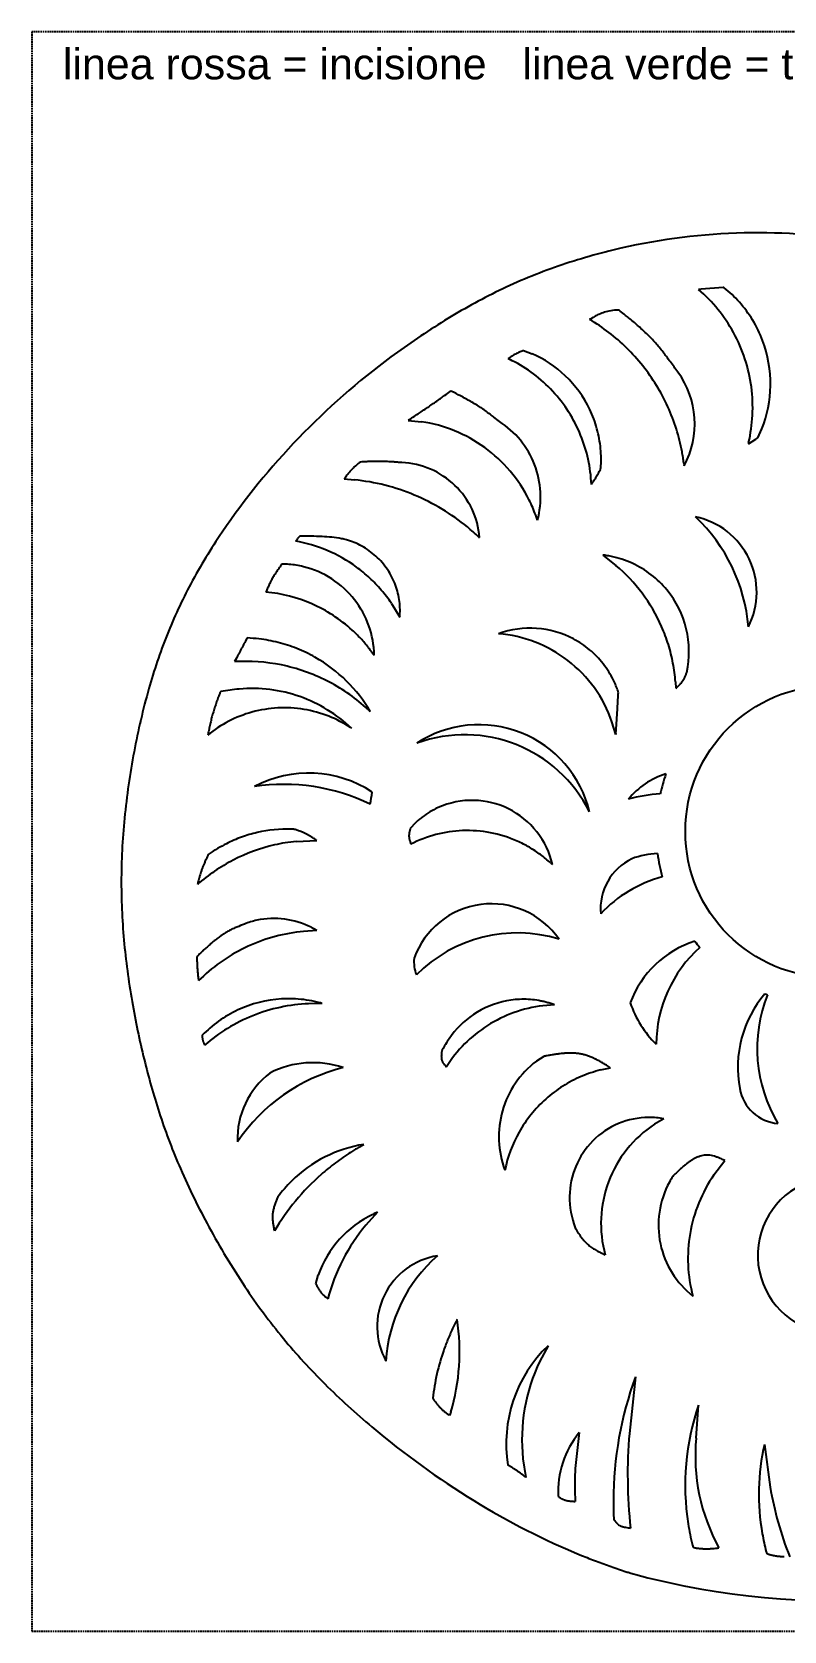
# Model space of a CAD drawing. Extents: x 0 to 520, y 0 to 520.
# Drawn here: x 0 to 245, y 0 to 520 of the extents above; entities that cross this region are included whole.
import ezdxf

# ---------------------------------------------------------------- set-up
doc = ezdxf.new("R2010")
doc.units = 0
doc.header["$MEASUREMENT"] = 0
doc.linetypes.add('DASHED', pattern=[0.75, 0.5, -0.25])
for name, color, linetype in [('APS_GEOMETRY', 3, 'Continuous'), ('INCISIONE', 10, 'Continuous'), ('WORK_VOLUME', 7, 'Continuous')]:
    doc.layers.add(name, color=color, linetype=linetype)

# ---------------------------------------------------------------- blocks, each defined once
blk = doc.blocks.new('APS_WVOL')
at = {"layer": 'WORK_VOLUME', "linetype": 'DASHED'}
for p, q in [((520, 520), (0, 520)), ((0, 520), (0, 0)), ((0, 520), (0, 520, 5)), ((520, 520, 5), (0, 520, 5)), ((0, 520, 5), (0, 0, 5)), ((0, 0), (520, 0)), ((0, 0), (0, 0, 5)), ((0, 0, 5), (520, 0, 5))]:
    blk.add_line(p, q, dxfattribs=at)

msp = doc.modelspace()

# ---------------------------------------------------------------- linework, layer by layer
at = {"color": 3}
msp.add_circle((260, 260, 5), 47.5, dxfattribs=at)
at = {"layer": 'APS_GEOMETRY'}
for centre, radius, start, end in [((235.802617, 256.514041, 5), 198.16551, 91.206674, 102.911985), ((235.912233, 251.310005, 5), 203.3707, 80.14662, 91.206674), ((235.659797, 257.137029, 5), 197.526361, 102.911985, 109.061139), ((261.038733, 259.85562, 5), 250, 258.684074, 50.183575), ((228.846449, 276.856049, 5), 176.66344, 109.061139, 115.814306), ((236.03285, 261.999731, 5), 193.166609, 115.814306, 121.809186), ((270.415683, 206.565745, 5), 258.397782, 121.809186, 126.49077), ((259.708322, 221.040788, 5), 240.392937, 126.49077, 136.026485), ((253.448872, 227.079879, 5), 231.695159, 136.026485, 145.797148), ((216.836987, 251.963955, 5), 187.427255, 145.797148, 151.787514), ((194.607521, 263.889528, 5), 162.20091, 151.787514, 158.265705), ((207.784529, 258.636621, 5), 176.386346, 158.265705, 164.26922), ((267.69152, 241.762794, 5), 238.624385, 164.26922, 169.328845), ((279.996663, 239.444129, 5), 251.146077, 169.328845, 174.310188), ((239.722465, 243.456796, 5), 210.672473, 174.310188, 179.983375), ((236.935999, 243.457605, 5), 207.886008, 179.983375, 185.521812), ((276.525126, 247.284816, 5), 247.659699, 185.521812, 190.183297), ((322.338952, 255.514236, 5), 294.206772, 190.183297, 193.917892), ((267.074833, 241.819434, 5), 237.271103, 193.917892, 198.234383), ((230.795911, 229.867402, 5), 199.074097, 198.234383, 203.53698), ((268.058038, 246.098041, 5), 239.717667, 203.53698, 208.586099), ((285.645422, 255.681459, 5), 259.746594, 208.586099, 213.564419), ((239.069721, 224.778311, 5), 203.851153, 213.564419, 219.489564), ((235.232397, 221.616239, 5), 198.878854, 219.489564, 225.260827), ((274.270458, 261.011353, 5), 254.340058, 225.260827, 229.920994), ((289.638927, 279.275576, 5), 278.209949, 229.920994, 238.360259), ((269.728015, 246.961093, 5), 240.253787, 238.360259, 247.751978), ((258.991961, 220.716096, 5), 211.897787, 247.751978, 249.142712), ((256.177783, 213.329976, 5), 203.993714, 249.142712, 250.579883), ((255.322028, 210.902648, 5), 201.419955, 250.579883, 251.315203), ((254.303874, 207.892013, 5), 198.241817, 251.315203, 252.061277), ((254.02165, 207.020246, 5), 197.325505, 252.061277, 252.249438), ((253.80284, 206.336705, 5), 196.607796, 252.249438, 252.438245), ((253.736593, 206.127386, 5), 196.388244, 252.438245, 252.485547), ((253.68402, 205.960791, 5), 196.21355, 252.485547, 252.53289), ((205.382642, 52.461205, 5), 35.293862, 252.53289, 255.195495), ((263.665866, 272.984146, 5), 263.388802, 255.195495, 258.684074)]:
    msp.add_arc(centre, radius, start, end, dxfattribs=at)
at = {"layer": 'INCISIONE'}
for p, q in [((224.848662, 436.908512, 5), (223.403488, 436.793838, 5)), ((217.622793, 436.335143, 5), (216.809883, 436.270639, 5)), ((219.067967, 436.449817, 5), (217.622793, 436.335143, 5)), ((220.51314, 436.56449, 5), (219.067967, 436.449817, 5)), ((221.958314, 436.679164, 5), (220.51314, 436.56449, 5)), ((223.403488, 436.793838, 5), (221.958314, 436.679164, 5)), ((159.84851, 416.390734, 5), (162.637767, 415.366303, 5)), ((156.226268, 413.109284, 5), (154.863148, 413.832623, 5)), ((122.475812, 393.764728, 5), (122.376807, 393.699197, 5)), ((122.376807, 393.699197, 5), (126.669536, 393.246838, 5)), ((122.673822, 393.895792, 5), (122.475812, 393.764728, 5)), ((236.052551, 388.003976, 5), (237.385316, 390.903943, 5)), ((233.022855, 386.014899, 5), (234.234734, 386.81053, 5)), ((233.08831, 386.524336, 5), (233.022855, 386.014899, 5)), ((234.234734, 386.81053, 5), (235.446612, 387.606161, 5)), ((235.446612, 387.606161, 5), (236.052551, 388.003976, 5)), ((212.005404, 379.765918, 5), (212.12281, 378.93263, 5)), ((101.550543, 374.640433, 5), (104.864788, 374.359649, 5)), ((164.363912, 361.294458, 5), (164.405783, 361.226918, 5)), ((86.085776, 354.88232, 5), (85.717896, 354.444692, 5)), ((86.380081, 355.232423, 5), (86.085776, 354.88232, 5)), ((86.674385, 355.582526, 5), (86.380081, 355.232423, 5)), ((86.968689, 355.932628, 5), (86.674385, 355.582526, 5)), ((145.32702, 355.743072, 5), (145.578151, 355.588838, 5)), ((185.624261, 349.908708, 5), (189.923911, 346.505555, 5)), ((116.896595, 334.198032, 5), (119.608459, 329.659111, 5)), ((69.931935, 322.868681, 5), (69.437624, 321.940219, 5)), ((111.111776, 317.543417, 5), (111.294082, 317.364763, 5)), ((66.483272, 316.36335, 5), (65.88768, 315.232809, 5)), ((209.276599, 308.719353, 5), (209.45472, 306.587627, 5)), ((109.927685, 299.082813, 5), (110.024532, 299.009715, 5)), ((103.783179, 293.668722, 5), (103.880661, 293.604085, 5)), ((189.872763, 291.53436, 5), (188.632513, 295.684923, 5)), ((189.879817, 291.638435, 5), (189.872763, 291.53436, 5)), ((189.893922, 291.846584, 5), (189.879817, 291.638435, 5)), ((124.70811, 262.829797, 5), (123.045899, 261.029517, 5)), ((85.896832, 256.78496, 5), (92.606408, 257.094196, 5)), ((168.687296, 249.772608, 5), (169.282174, 249.315114, 5)), ((92.652802, 227.778358, 5), (88.346514, 227.502728, 5)), ((54.923987, 212.198911, 5), (54.163931, 211.523789, 5)), ((94.427511, 204.060238, 5), (89.974263, 203.994547, 5)), ((169.934879, 203.633466, 5), (166.146374, 203.316176, 5)), ((166.505404, 186.881174, 5), (164.038887, 185.29485, 5)), ((184.943764, 182.462807, 5), (188.143319, 183.193752, 5)), ((205.492958, 166.594804, 5), (202.489315, 164.818893, 5)), ((107.468385, 157.949633, 5), (107.970376, 158.249549, 5)), ((221.802334, 148.351262, 5), (225.370885, 152.991046, 5)), ((112.329295, 136.162407, 5), (108.617586, 132.024337, 5)), ((92.334841, 112.850222, 5), (93.130187, 115.733013, 5)), ((138.264692, 101.311355, 5), (138.264763, 101.311329, 5)), ((167.833425, 92.788768, 5), (165.183248, 87.742538, 5)), ((196.273963, 82.658307, 5), (194.286779, 64.265836, 5)), ((216.031341, 62.754668, 5), (216.798984, 73.462537, 5)), ((136.26121, 71.203808, 5), (135.835079, 70.10304, 5)), ((178.007618, 64.517284, 5), (176.777282, 53.807431, 5)), ((238.206112, 60.688468, 5), (240.0918, 46.811353, 5)), ((159.679409, 55.974446, 5), (160.632541, 49.952307, 5)), ((176.579737, 45.780118, 5), (176.652209, 42.147771, 5))]:
    msp.add_line(p, q, dxfattribs=at)
for centre, radius, start, end in [((224.882035, 436.487932, 5), 0.421902, 51.485948, 94.536882), ((200.60598, 405.984107, 5), 39.406645, 41.605502, 51.485948), ((183.821544, 397.939364, 5), 50.571901, 28.763294, 49.284332), ((200.141223, 405.571397, 5), 40.028198, 31.268557, 41.605502), ((148.645246, 371.695975, 5), 63.87201, 45.516888, 59.183083), ((231.140357, 340.103946, 5), 99.751238, 118.93286, 119.93243), ((194.076135, 407.15475, 5), 23.138139, 115.895262, 118.93286), ((190.645909, 414.220507, 5), 15.283754, 108.684751, 115.895262), ((190.227923, 415.456479, 5), 13.979017, 100.838913, 108.684751), ((194.086523, 395.303357, 5), 34.498206, 96.682777, 100.838913), ((190.269041, 427.88455, 5), 1.694132, 51.597082, 96.682777), ((-118.320943, 38.581615, 5), 498.468279, 51.345698, 51.597082), ((83.611821, 291.047302, 5), 175.1793, 50.790693, 51.345698), ((108.651792, 321.73916, 5), 135.568817, 49.929891, 50.790693), ((138.030284, 356.664204, 5), 89.930517, 48.760465, 49.929891), ((146.498699, 366.324139, 5), 77.084178, 47.279673, 48.760465), ((158.385812, 379.196915, 5), 59.562426, 45.485883, 47.279673), ((163.482235, 384.380517, 5), 52.293089, 43.379894, 45.485883), ((183.821544, 397.939364, 5), 50.571901, 7.52, 28.763294), ((200.141223, 405.571397, 5), 40.028198, 20.62025, 31.268557), ((169.479827, 389.965775, 5), 28.117178, 111.670741, 112.890843), ((195.320972, 324.933195, 5), 98.095755, 111.19914, 111.670741), ((148.645246, 371.695975, 5), 63.87201, 31.480387, 45.516888), ((164.194631, 385.053723, 5), 51.312928, 41.227841, 43.379894), ((158.096201, 379.709714, 5), 59.421522, 39.441639, 41.227841), ((141.283444, 365.879085, 5), 81.192032, 38.025879, 39.441639), ((200.141223, 405.571397, 5), 40.028198, 359.102854, 20.62025), ((225.011136, 304.556233, 5), 129.854032, 122.338794, 122.697695), ((174.03528, 385.071314, 5), 34.558617, 121.35429, 122.338794), ((169.724058, 392.146917, 5), 26.273039, 119.739387, 121.35429), ((134.535783, 370.913703, 5), 47.444117, 52.949294, 62.794735), ((165.060488, 400.309981, 5), 16.871737, 117.490225, 119.739387), ((164.062492, 402.227913, 5), 14.709686, 114.865244, 117.490225), ((166.75996, 396.407473, 5), 21.124814, 112.890843, 114.865244), ((147.640453, 381.047732, 5), 37.452421, 46.436333, 66.394533), ((127.77342, 355.314067, 5), 98.342552, 36.977884, 38.025879), ((67.412065, 309.865043, 5), 173.901185, 36.294242, 36.977884), ((-392.632217, -27.999898, 5), 744.684384, 35.972082, 36.294242), ((134.535783, 370.913703, 5), 47.444117, 42.806438, 52.949294), ((147.640453, 381.047732, 5), 37.452421, 25.634361, 46.436333), ((186.753651, 392.517394, 5), 28.777422, 331.831689, 35.972082), ((-97.230027, 725.991349, 5), 398.340956, 304.999776, 305.287283), ((-166.563339, 823.960396, 5), 518.361964, 305.287283, 305.467741), ((-846.64844, 1778.54092, 5), 1690.428396, 305.467741, 305.541175), ((136.325171, 402.555444, 5), 0.59885, 63.002162, 125.541175), ((-18.360106, 98.940173, 5), 341.347684, 62.483945, 63.002162), ((80.991648, 289.662614, 5), 126.299269, 61.569173, 62.483945), ((104.052332, 332.257665, 5), 77.862368, 60.255156, 61.569173), ((134.535783, 370.913703, 5), 47.444117, 22.242371, 42.806438), ((148.645246, 371.695975, 5), 63.87201, 24.450992, 31.480387), ((183.821544, 397.939364, 5), 50.571901, 357.069173, 7.52), ((200.141223, 405.571397, 5), 40.028198, 338.504508, 359.102854), ((-425.921996, 1223.687284, 5), 994.74159, 303.524392, 303.644543), ((-121.556168, 766.351638, 5), 445.383373, 303.644543, 303.864927), ((-70.743868, 690.634879, 5), 354.197204, 303.864927, 304.185568), ((-11.09348, 602.814423, 5), 248.034115, 304.185568, 304.605204), ((-18.669526, 613.794392, 5), 261.374138, 304.605204, 304.999776), ((110.148034, 342.925161, 5), 65.576072, 58.539797, 60.255156), ((118.526472, 356.618869, 5), 49.522541, 56.423519, 58.539797), ((118.241022, 356.188849, 5), 50.038679, 54.374028, 56.423519), ((101.559984, 332.911322, 5), 78.676072, 52.913724, 54.374028), ((86.376833, 312.8256, 5), 103.854719, 52.040016, 52.913724), ((147.640453, 381.047732, 5), 37.452421, 15.328917, 25.634361), ((148.645246, 371.695975, 5), 63.87201, 17.484149, 24.450992), ((183.821544, 397.939364, 5), 50.571901, 346.954851, 357.069173), ((-1899.794381, 3449.292029, 5), 3664.126607, 303.501898, 303.510013), ((-824.682625, 1825.591965, 5), 1716.752174, 303.510014, 303.524392), ((119.755113, 346.879552, 5), 46.88, 54.106521, 81.51839), ((-118.990144, 49.58911, 5), 437.724523, 51.749282, 52.040016), ((136.304639, 368.825751, 5), 29.110421, 21.116606, 57.35727), ((147.640453, 381.047732, 5), 37.452421, 5.303251, 15.328917), ((148.645246, 371.695975, 5), 63.87201, 14.039857, 17.484149), ((119.755113, 346.879552, 5), 46.88, 26.489961, 54.106521), ((134.535783, 370.913703, 5), 47.444117, 2.375871, 22.242371), ((148.645246, 371.695975, 5), 63.87201, 10.629481, 14.039857), ((147.823374, 329.484234, 5), 65.225833, 129.436271, 130.588454), ((107.321658, 378.728239, 5), 1.46565, 92.561014, 129.436271), ((124.413246, -3.395198, 5), 383.971132, 92.357713, 92.561014), ((116.11326, 198.192431, 5), 182.212707, 91.966634, 92.357713), ((113.56638, 272.363909, 5), 107.997515, 91.38734, 91.966634), ((113.136397, 290.118299, 5), 90.237919, 90.619341, 91.38734), ((112.888031, 313.093983, 5), 67.260892, 89.662282, 90.619341), ((112.939383, 321.805989, 5), 58.548735, 88.5162, 89.662282), ((113.075297, 327.053038, 5), 53.299926, 87.268689, 88.5162), ((112.602969, 317.152331, 5), 63.211893, 86.270556, 87.268689), ((110.266676, 281.310376, 5), 99.129911, 85.558408, 86.270556), ((107.831687, 249.962373, 5), 130.572341, 85.131547, 85.558408), ((72.316428, -167.002662, 5), 549.04716, 84.989341, 85.131547), ((119.17546, 353.482367, 5), 26.486587, 46.110152, 87.629901), ((146.98429, 380.986824, 5), 38.111404, 355.69139, 5.303251), ((148.645246, 371.695975, 5), 63.87201, 8.938728, 10.629481), ((148.645246, 371.695975, 5), 63.87201, 7.258465, 8.938728), ((843.968103, -151.165641, 5), 909.755935, 144.687347, 144.69254), ((362.196762, 190.10724, 5), 319.357083, 144.67586, 144.687347), ((161.868351, 332.074415, 5), 73.8247, 143.633761, 144.67586), ((119.587455, 363.208142, 5), 21.317718, 140.959344, 143.633761), ((115.24159, 366.732463, 5), 15.722419, 136.736327, 140.959344), ((116.884035, 365.186666, 5), 17.977882, 133.015479, 136.736327), ((121.179692, 360.582632, 5), 24.27469, 130.588454, 133.015479), ((136.304639, 368.825751, 5), 29.110421, 344.868527, 21.116606), ((154.462603, 392.841334, 5), 33.946878, 326.521082, 327.72933), ((160.770985, 388.857859, 5), 26.486064, 327.72933, 329.216185), ((156.311297, 391.514659, 5), 31.677153, 329.216185, 330.419584), ((142.070803, 399.597949, 5), 48.051866, 330.419584, 331.299968), ((129.49876, 406.48095, 5), 62.384765, 331.299968, 331.858012), ((14.153606, 468.178197, 5), 193.193995, 331.858012, 332.094535), ((184.066954, 378.19296, 5), 0.923642, 332.094535, 355.69139), ((97.800741, 305.726641, 5), 68.995583, 67.370425, 84.12353), ((97.800741, 305.726641, 5), 68.995583, 50.581608, 67.370425), ((119.17546, 353.482367, 5), 26.486587, 4.561534, 46.110152), ((23.37566, 481.926276, 5), 192.440515, 325.483281, 325.742566), ((144.625746, 399.347004, 5), 45.740414, 325.742566, 326.521082), ((119.755113, 346.879552, 5), 46.88, 23.180107, 26.489961), ((119.755113, 346.879552, 5), 46.88, 19.919162, 23.180107), ((97.800741, 305.726641, 5), 68.995583, 48.516125, 50.581608), ((119.755113, 346.879552, 5), 46.88, 19.112057, 19.919162), ((119.755113, 346.879552, 5), 46.88, 18.308325, 19.112057), ((119.755113, 346.879552, 5), 46.88, 18.107926, 18.308325), ((119.755113, 346.879552, 5), 46.88, 17.907742, 18.107926), ((210.658289, 337.828723, 5), 25.036087, 333.234833, 78.136862), ((177.483397, 321.872817, 5), 55.725583, 4.81887, 46.552825), ((77.463561, 307.60345, 5), 47.562968, 67.076643, 80.005978), ((87.216827, 355.724038, 5), 0.324164, 90.515094, 139.948841), ((88.338763, 230.930268, 5), 125.122978, 87.238616, 90.515094), ((91.824056, 303.190366, 5), 52.778875, 80.385268, 87.238616), ((98.058711, 339.994314, 5), 15.450582, 74.208683, 80.385268), ((95.742396, 331.80389, 5), 23.962243, 61.239808, 74.208683), ((97.800741, 305.726641, 5), 68.995583, 46.462377, 48.516125), ((77.463561, 307.60345, 5), 47.562968, 53.800451, 67.076643), ((95.742396, 331.80389, 5), 23.962243, 47.683551, 61.239808), ((95.742396, 331.80389, 5), 23.962243, 33.894192, 47.683551), ((182.015652, 318.444866, 5), 31.670102, 83.261042, 83.457296), ((182.015652, 318.444866, 5), 31.670102, 83.064647, 83.261042), ((182.015652, 318.444866, 5), 31.670102, 82.277695, 83.064647), ((182.015652, 318.444866, 5), 31.670102, 81.488594, 82.277695), ((182.015652, 318.444866, 5), 31.670102, 79.904206, 81.488594), ((182.015652, 318.444866, 5), 31.670102, 78.312028, 79.904206), ((182.015652, 318.444866, 5), 31.670102, 71.876887, 78.312028), ((182.015652, 318.444866, 5), 31.670102, 65.364689, 71.876887), ((105.830596, 326.236766, 5), 31.978753, 146.870145, 148.059771), ((108.947137, 324.202804, 5), 35.700288, 145.862677, 146.870145), ((117.960771, 318.091548, 5), 46.590332, 145.036592, 145.862677), ((124.561695, 313.475811, 5), 54.644972, 144.390839, 145.036592), ((148.713198, 296.179192, 5), 84.351337, 143.92434, 144.390839), ((169.754811, 280.849071, 5), 110.385201, 143.636178, 143.92434), ((393.939388, 115.784342, 5), 388.78256, 143.525727, 143.636178), ((81.433768, 346.809254, 5), 0.153853, 89.484761, 143.525727), ((81.16764, 317.215981, 5), 29.748322, 85.219141, 89.484761), ((81.132778, 316.799151, 5), 30.166607, 80.834847, 85.219141), ((81.132778, 316.799151, 5), 30.166607, 76.340204, 80.834847), ((81.132778, 316.799151, 5), 30.166607, 37.947801, 76.340204), ((77.463561, 307.60345, 5), 47.562968, 47.140113, 53.800451), ((95.742396, 331.80389, 5), 23.962243, 20.26386, 33.894192), ((154.457268, 304.491894, 5), 54.982092, 36.898571, 49.82997), ((182.015652, 318.444866, 5), 31.670102, 52.275139, 65.364689), ((182.015652, 318.444866, 5), 31.670102, 39.379421, 52.275139), ((389.244461, 205.767686, 5), 339.86812, 156.994294, 157.131479), ((150.732489, 307.038047, 5), 80.747208, 156.582306, 156.994294), ((133.456423, 314.520403, 5), 61.920416, 155.948012, 156.582306), ((113.614704, 323.376087, 5), 40.192163, 155.071408, 155.948012), ((108.256406, 325.866576, 5), 34.283365, 153.951066, 155.071408), ((101.089633, 329.369625, 5), 26.306274, 152.585986, 153.951066), ((98.333931, 330.7989, 5), 23.201967, 150.985341, 152.585986), ((98.908085, 330.48045, 5), 23.858521, 149.431751, 150.985341), ((101.103649, 329.183638, 5), 26.408467, 148.059771, 149.431751), ((77.463561, 307.60345, 5), 47.562968, 40.524545, 47.140113), ((77.463561, 307.60345, 5), 47.562968, 37.247078, 40.524545), ((95.742396, 331.80389, 5), 23.962243, 7.158665, 20.26386), ((182.015652, 318.444866, 5), 31.670102, 13.664561, 39.379421), ((71.84035, 290.159165, 5), 47.876321, 66.400972, 84.907191), ((71.84035, 290.159165, 5), 47.876321, 47.541522, 66.400972), ((81.132778, 316.799151, 5), 30.166607, 1.074337, 37.947801), ((77.463561, 307.60345, 5), 47.562968, 33.996668, 37.247078), ((95.742396, 331.80389, 5), 23.962243, 354.864776, 7.158665), ((154.457268, 304.491894, 5), 54.982092, 23.761672, 36.898571), ((70.043616, 322.809216, 5), 0.126526, 86.983794, 151.966596), ((66.917338, 263.477373, 5), 59.540675, 83.331085, 86.983794), ((68.197735, 274.428148, 5), 48.5153, 79.627826, 83.331085), ((71.84035, 290.159165, 5), 47.876321, 42.889142, 47.541522), ((71.84035, 290.159165, 5), 47.876321, 38.291906, 42.889142), ((161.997213, 295.935579, 5), 30.18086, 85.927668, 109.84681), ((148.163352, 281.635863, 5), 42.838407, 52.430858, 85.19646), ((161.997213, 295.935579, 5), 30.18086, 62.077784, 85.927668), ((161.997213, 295.935579, 5), 30.18086, 50.18511, 62.077784), ((154.457268, 304.491894, 5), 54.982092, 17.222479, 23.761672), ((182.015652, 318.444866, 5), 31.670102, 347.812588, 13.664561), ((1671.810557, -529.436611, 5), 1814.511826, 152.183353, 152.199153), ((1452.88237, -413.927568, 5), 1566.980232, 152.163532, 152.183353), ((1150.584342, -254.297924, 5), 1225.123945, 152.139691, 152.163532), ((1029.095337, -190.080523, 5), 1087.706869, 152.11183, 152.139691), ((951.874349, -149.214526, 5), 1000.339193, 152.081879, 152.11183), ((1040.502543, -196.176634, 5), 1100.64072, 152.055144, 152.081879), ((1241.883908, -303.004516, 5), 1328.60267, 152.031931, 152.055144), ((1375.715145, -374.068203, 5), 1480.131042, 152.012239, 152.031931), ((1768.03189, -582.559235, 5), 1924.406789, 151.996068, 152.012239), ((2058.824998, -737.202278, 5), 2253.762376, 151.983418, 151.996068), ((3140.332736, -1312.651681, 5), 3478.834211, 151.97429, 151.983418), ((68.197735, 274.428148, 5), 48.5153, 75.880844, 79.627826), ((68.197735, 274.428148, 5), 48.5153, 68.285607, 75.880844), ((68.197735, 274.428148, 5), 48.5153, 60.609217, 68.285607), ((71.84035, 290.159165, 5), 47.876321, 37.152824, 38.291906), ((71.84035, 290.159165, 5), 47.876321, 36.018238, 37.152824), ((71.84035, 290.159165, 5), 47.876321, 35.452693, 36.018238), ((71.84035, 290.159165, 5), 47.876321, 34.888345, 35.452693), ((161.997213, 295.935579, 5), 30.18086, 38.089899, 50.18511), ((154.457268, 304.491894, 5), 54.982092, 10.758867, 17.222479), ((69.375337, 256.621291, 5), 58.715192, 78.445595, 93.405348), ((2439.614551, -934.268247, 5), 2682.504699, 152.199153, 152.210932), ((69.375337, 256.621291, 5), 58.715192, 63.185646, 78.445595), ((68.197735, 274.428148, 5), 48.5153, 45.285986, 60.609217), ((148.163352, 281.635863, 5), 42.838407, 19.144686, 52.430858), ((161.997213, 295.935579, 5), 30.18086, 32.04913, 38.089899), ((154.457268, 304.491894, 5), 54.982092, 7.5677, 10.758867), ((69.375337, 256.621291, 5), 58.715192, 55.609118, 63.185646), ((68.197735, 274.428148, 5), 48.5153, 30.442712, 45.285986), ((161.997213, 295.935579, 5), 30.18086, 26.057355, 32.04913), ((155.151904, 292.588412, 5), 37.800688, 20.146175, 26.057355), ((154.457268, 304.491894, 5), 54.982092, 4.409706, 7.5677), ((140.990162, 380.389393, 5), 100.668249, 312.851522, 313.150197), ((189.550623, 328.587596, 5), 29.664415, 313.150197, 313.90545), ((194.464287, 323.482515, 5), 22.5788, 313.90545, 315.125404), ((200.216675, 317.755252, 5), 14.461441, 315.125404, 316.821611), ((201.845078, 316.227235, 5), 12.228387, 316.821611, 319.006769), ((204.110671, 314.258255, 5), 9.226754, 319.006769, 321.6912), ((204.91864, 313.619959, 5), 8.197077, 321.6912, 324.877931), ((206.05257, 312.822367, 5), 6.810733, 324.877931, 328.54072), ((205.697451, 313.039637, 5), 7.227045, 328.54072, 331.952262), ((203.606993, 314.153388, 5), 9.595685, 331.952262, 334.722611), ((201.978397, 314.922436, 5), 11.396729, 334.722611, 336.858638), ((195.809411, 317.558997, 5), 18.105517, 336.858638, 338.375487), ((190.382632, 319.710296, 5), 23.943156, 338.375487, 339.303189), ((117.796349, 347.13375, 5), 101.537062, 339.303189, 339.610969), ((149.632108, 270.122729, 5), 95.121238, 160.327257, 160.852867), ((165.080049, 264.599854, 5), 111.526756, 159.916582, 160.327257), ((222.359055, 243.65751, 5), 172.514184, 159.62056, 159.916582), ((272.502894, 225.029662, 5), 226.006251, 159.438952, 159.62056), ((837.721892, 13.016242, 5), 829.680175, 159.371596, 159.438952), ((61.516414, 305.211953, 5), 0.298913, 100.969594, 159.371596), ((72.486179, 248.61707, 5), 57.947126, 95.054673, 100.969594), ((71.520889, 259.530436, 5), 46.991153, 70.591351, 95.054673), ((71.520889, 259.530436, 5), 46.991153, 46.477812, 70.591351), ((69.375337, 256.621291, 5), 58.715192, 48.154921, 55.609118), ((-602.917545, 345.979383, 5), 794.66821, 356.753801, 356.815943), ((-739.194475, 353.560409, 5), 931.155842, 356.815943, 356.864511), ((-1247.602575, 381.410654, 5), 1440.326179, 356.864511, 356.899504), ((-1693.766658, 405.577909, 5), 1887.144313, 356.899504, 356.920924), ((189.616264, 305.232081, 5), 1.090274, 356.92877, 20.146175), ((-6834.845981, 682.125821, 5), 7035.656268, 356.920924, 356.928771), ((82.049275, 261.006549, 5), 39.232386, 105.51731, 129.323516), ((125.034448, 279.810422, 5), 68.768315, 165.932656, 166.654789), ((112.078684, 283.056836, 5), 55.412004, 165.083888, 165.932656), ((106.454731, 284.554948, 5), 49.591937, 164.108563, 165.083888), ((105.796934, 284.74222, 5), 48.908002, 163.121637, 164.108563), ((110.790124, 283.227232, 5), 54.125965, 162.249926, 163.121637), ((121.572973, 279.7756, 5), 65.447784, 161.493689, 162.249926), ((128.728313, 277.38058, 5), 72.993313, 160.852867, 161.493689), ((82.049275, 261.006549, 5), 39.232386, 80.569173, 105.51731), ((82.049275, 261.006549, 5), 39.232386, 68.374043, 80.569173), ((82.049275, 261.006549, 5), 39.232386, 56.713158, 68.374043), ((69.375337, 256.621291, 5), 58.715192, 47.234728, 48.154921), ((69.375337, 256.621291, 5), 58.715192, 46.317471, 47.234728), ((-555.976757, 344.563593, 5), 747.72676, 356.278808, 356.340812), ((-483.961197, 339.958065, 5), 675.564085, 356.340812, 356.413161), ((-373.952495, 333.062273, 5), 565.339467, 356.413161, 356.495853), ((-321.377822, 329.842848, 5), 512.666315, 356.495853, 356.588794), ((-345.980756, 331.309361, 5), 537.312918, 356.588794, 356.678085), ((-419.287685, 335.564345, 5), 610.74323, 356.678085, 356.753801), ((1484.782611, -2.273088, 5), 1457.478998, 168.35342, 168.377438), ((397.095365, 221.91871, 5), 346.927105, 168.281358, 168.35342), ((291.31807, 243.86003, 5), 238.898137, 168.063425, 168.281358), ((185.216434, 266.2899, 5), 130.451578, 167.719879, 168.063425), ((162.4984, 271.234976, 5), 107.20157, 167.250438, 167.719879), ((134.028035, 277.676934, 5), 78.011495, 166.654789, 167.250438), ((82.049275, 261.006549, 5), 39.232386, 56.536293, 56.713158), ((82.049275, 261.006549, 5), 39.232386, 56.359605, 56.536293), ((145.39777, 257.785582, 5), 36.955785, 13.391157, 123.207048), ((140.72341, 246.039969, 5), 45.416886, 26.555799, 110.042406), ((-4964.136487, 641.049914, 5), 5165.846728, 356.123937, 356.134225), ((-1864.486611, 431.597056, 5), 2059.128225, 356.134225, 356.154856), ((-1423.6406, 401.967203, 5), 1617.287605, 356.154856, 356.18583), ((-909.524506, 367.691938, 5), 1102.030241, 356.18583, 356.227147), ((-761.410032, 357.924671, 5), 953.594069, 356.227147, 356.278808), ((89.991522, 241.220962, 5), 37.765595, 56.793443, 117.890466), ((213.996671, 253.91675, 5), 26.017736, 107.519955, 140.462366), ((260, 260, 5), 57, 160.818965, 167.630522), ((81.970062, 211.076385, 5), 64.251443, 64.091618, 98.633165), ((-328.860768, 340.968083, 5), 444.7867, 350.671453, 351.186636), ((206.889014, 224.750346, 5), 47.529218, 93.094595, 105.820204), ((143.114582, 243.273611, 5), 26.855961, 120.711984, 127.049773), ((143.114582, 243.273611, 5), 26.855961, 114.287993, 120.711984), ((143.114582, 243.273611, 5), 26.855961, 88.530871, 114.287993), ((143.114582, 243.273611, 5), 26.855961, 63.866197, 88.530871), ((143.114582, 243.273611, 5), 26.855961, 38.144223, 63.866197), ((83.436486, 215.002797, 5), 45.808551, 88.779208, 102.853102), ((84.322447, 256.577598, 5), 4.224311, 72.236168, 88.779208), ((61.78846, 186.239928, 5), 78.083423, 71.41211, 72.236168), ((78.936886, 237.231092, 5), 24.285957, 69.415622, 71.41211), ((134.432552, 257.484591, 5), 11.911912, 167.052164, 169.319941), ((138.093912, 256.64281, 5), 15.668793, 165.621567, 167.052164), ((168.296717, 248.900165, 5), 46.848242, 164.994764, 165.621567), ((141.566, 220.111491, 5), 40.191375, 92.173645, 117.142022), ((143.114582, 243.273611, 5), 26.855961, 130.17492, 133.265304), ((143.114582, 243.273611, 5), 26.855961, 127.049773, 130.17492), ((141.566, 220.111491, 5), 40.191375, 66.188635, 92.173645), ((87.70367, 208.136748, 5), 53.779385, 117.037445, 124.036769), ((82.819444, 217.707114, 5), 43.034731, 109.958497, 117.037445), ((91.883537, 199.328416, 5), 57.767596, 102.998743, 117.210938), ((82.819444, 217.707114, 5), 43.034731, 102.853102, 109.958497), ((91.883537, 199.328416, 5), 57.767596, 99.463386, 102.998743), ((91.883537, 199.328416, 5), 57.767596, 95.948489, 99.463386), ((81.19921, 243.254893, 5), 17.85134, 66.228859, 69.415622), ((82.392218, 245.963499, 5), 14.891642, 62.516748, 66.228859), ((80.856399, 243.011112, 5), 18.219604, 59.611596, 62.516748), ((75.459952, 233.808824, 5), 28.887488, 57.549927, 59.611596), ((70.420649, 225.88347, 5), 38.279283, 56.319648, 57.549927), ((2.501205, 123.966863, 5), 160.753956, 55.908493, 56.319648), ((127.395297, 258.541653, 5), 4.786303, 176.536361, 181.53551), ((126.931333, 258.529216, 5), 4.322172, 181.53551, 187.12717), ((128.973165, 258.446152, 5), 6.367058, 172.468296, 176.536361), ((128.069805, 258.671569, 5), 5.46951, 187.12717, 191.791942), ((130.17995, 258.286596, 5), 7.584345, 169.319941, 172.468296), ((129.253486, 258.918679, 5), 6.678709, 191.791942, 195.328374), ((133.453954, 260.070033, 5), 11.034114, 195.328374, 197.780391), ((137.098072, 261.238656, 5), 14.861029, 197.780391, 199.172019), ((183.144852, 277.24863, 5), 63.611671, 199.172019, 199.631618), ((141.566, 220.111491, 5), 40.191375, 59.835723, 66.188635), ((141.566, 220.111491, 5), 40.191375, 53.61615, 59.835723), ((143.114582, 243.273611, 5), 26.855961, 13.000496, 38.144223), ((91.883537, 199.328416, 5), 57.767596, 117.210938, 131.212835), ((107.414288, 227.327465, 5), 56.033385, 155.616649, 156.676713), ((123.399353, 220.081918, 5), 73.583891, 154.968812, 155.616649), ((304.946246, 135.304872, 5), 273.949611, 154.731029, 154.968812), ((58.239069, 251.759405, 5), 1.138157, 124.036769, 154.731029), ((141.566, 220.111491, 5), 40.191375, 50.566304, 53.61615), ((141.566, 220.111491, 5), 40.191375, 47.561077, 50.566304), ((203.001809, 234.883887, 5), 18.081911, 115.978291, 185.177651), ((204.49399, 225.71188, 5), 27.113201, 92.194228, 110.31369), ((260, 260, 5), 57, 187.251477, 195.037346), ((118.548737, 227.452834, 5), 66.507427, 164.765504, 165.559712), ((103.917711, 231.437457, 5), 51.343518, 163.612069, 164.765504), ((87.087736, 236.386936, 5), 33.800844, 162.035038, 163.612069), ((81.703259, 238.132819, 5), 28.140394, 160.041832, 162.035038), ((83.230418, 237.578241, 5), 29.765131, 158.151431, 160.041832), ((89.062491, 235.239841, 5), 36.048537, 156.676713, 158.151431), ((215.997314, 204.145209, 5), 42.525717, 105.054396, 136.807328), ((325.558384, 174.146605, 5), 280.270259, 165.559712, 165.824013), ((149.452858, 209.749955, 5), 26.737735, 34.797284, 160.285187), ((78.73412, 199.384816, 5), 31.903074, 112.290489, 114.822024), ((170.309978, -24.005818, 5), 273.335286, 111.738205, 112.290489), ((78.419117, 206.458281, 5), 25.227182, 102.122232, 111.738205), ((78.71443, 205.083372, 5), 26.633449, 82.51519, 102.122232), ((78.71443, 205.083372, 5), 26.633449, 63.128503, 82.51519), ((78.71443, 205.083372, 5), 26.633449, 60.775073, 63.128503), ((96.340638, 178.967772, 5), 58.665473, 129.883805, 131.259062), ((86.993204, 190.153601, 5), 44.088186, 128.187463, 129.883805), ((83.934331, 194.042484, 5), 39.140447, 126.164316, 128.187463), ((79.621975, 199.942278, 5), 31.832644, 123.811168, 126.164316), ((78.118581, 202.187075, 5), 29.130921, 121.129377, 123.811168), ((76.002092, 205.691555, 5), 25.036913, 118.127173, 121.129377), ((74.62884, 208.260494, 5), 22.123964, 114.822024, 118.127173), ((93.405799, 172.305376, 5), 55.428729, 95.23699, 114.652749), ((78.71443, 205.083372, 5), 26.633449, 58.443383, 60.775073), ((157.889638, 180.55632, 5), 46.462636, 73.083472, 135.025661), ((225.595322, 192.756488, 5), 33.102875, 107.642498, 159.66396), ((260, 260, 5), 57, 218.775726, 221.368838), ((478.644256, -225.858332, 5), 615.494372, 133.521774, 133.671194), ((370.045437, 224.951146, 5), 316.461434, 181.016391, 181.274712), ((155.200118, 114.721369, 5), 145.8023, 133.072401, 133.521774), ((93.405799, 172.305376, 5), 55.428729, 114.652749, 133.968081), ((130.941335, 140.669913, 5), 110.280257, 132.319841, 133.072401), ((103.50272, 170.803587, 5), 69.52592, 131.259062, 132.319841), ((135.39292, 217.558685, 5), 11.176316, 173.779851, 201.869105), ((245.703125, 190.531624, 5), 42.686624, 131.850308, 179.615163), ((128.862898, 219.584452, 5), 75.219193, 181.274712, 182.050327), ((107.750346, 218.828617, 5), 54.093116, 182.050327, 183.50809), ((94.216671, 217.998944, 5), 40.534034, 183.50809, 185.372527), ((107.140352, 219.21434, 5), 53.514739, 185.372527, 186.585985), ((261.386642, 237.02301, 5), 208.785685, 186.585985, 187.015109), ((83.471944, 166.599539, 5), 39.02984, 109.684786, 131.005562), ((83.471944, 166.599539, 5), 39.02984, 88.017622, 109.684786), ((92.303765, 148.962514, 5), 55.081315, 92.42388, 111.786173), ((83.471944, 166.599539, 5), 39.02984, 82.724944, 88.017622), ((83.471944, 166.599539, 5), 39.02984, 77.525482, 82.724944), ((83.471944, 166.599539, 5), 39.02984, 76.242384, 77.525482), ((83.471944, 166.599539, 5), 39.02984, 74.966532, 76.242384), ((83.471944, 166.599539, 5), 39.02984, 74.331403, 74.966532), ((83.471944, 166.599539, 5), 39.02984, 73.698179, 74.331403), ((159.837217, 176.24987, 5), 29.186025, 100.86178, 123.875774), ((171.274982, 160.519045, 5), 43.103331, 96.833472, 122.47049), ((159.837217, 176.24987, 5), 29.186025, 89.592777, 100.86178), ((159.837217, 176.24987, 5), 29.186025, 78.758571, 89.592777), ((159.837217, 176.24987, 5), 29.186025, 76.137298, 78.758571), ((159.837217, 176.24987, 5), 29.186025, 73.555077, 76.137298), ((159.837217, 176.24987, 5), 29.186025, 72.279149, 73.555077), ((159.837217, 176.24987, 5), 29.186025, 71.013604, 72.279149), ((159.837217, 176.24987, 5), 29.186025, 70.384781, 71.013604), ((159.837217, 176.24987, 5), 29.186025, 69.75862, 70.384781), ((228.376656, 216.166038, 5), 35.855192, 199.392809, 224.987018), ((266.219048, 183.387601, 5), 36.659475, 139.380432, 190.961077), ((283.001786, 189.356872, 5), 47.149226, 158.138347, 211.05615), ((260, 260, 5), 57, 247.723586, 248.644518), ((92.303765, 148.962514, 5), 55.081315, 111.786173, 131.00783), ((159.837217, 176.24987, 5), 29.186025, 123.875774, 146.032409), ((64.547672, 193.596788, 5), 9.180035, 179.467331, 180.164967), ((63.69521, 193.594333, 5), 8.327569, 180.164967, 180.913674), ((55.602615, 193.679951, 5), 0.234591, 133.574311, 179.467331), ((63.135635, 193.585409, 5), 7.767923, 180.913674, 182.566126), ((61.955957, 193.532539, 5), 6.587061, 182.566126, 184.427616), ((61.488203, 193.496321, 5), 6.117907, 184.427616, 186.499438), ((60.734982, 193.410509, 5), 5.359813, 186.499438, 188.780485), ((60.402252, 193.359116, 5), 5.023138, 188.780485, 191.266419), ((105.789173, 140.931536, 5), 73.043147, 131.005562, 133.574311), ((174.088691, 166.648854, 5), 46.369855, 146.032409, 151.255403), ((171.274982, 160.519045, 5), 43.103331, 122.47049, 147.84327), ((60.06848, 193.292625, 5), 4.682808, 191.266419, 193.900499), ((60.390697, 193.372369, 5), 5.014745, 193.900499, 196.329284), ((61.259547, 193.626921, 5), 5.920117, 196.329284, 198.481264), ((61.81358, 193.812096, 5), 6.504277, 198.481264, 200.356824), ((63.284581, 194.357895, 5), 8.073269, 200.356824, 201.959395), ((64.267764, 194.754316, 5), 9.133363, 201.959395, 203.294128), ((67.170457, 196.004061, 5), 12.293662, 203.294128, 204.366821), ((69.344595, 196.988776, 5), 14.680405, 204.366821, 205.183087), ((77.836242, 200.98158, 5), 24.06393, 205.183087, 205.747749), ((146.958227, 186.727155, 5), 13.825929, 176.495605, 178.268024), ((152.372015, 186.395616, 5), 19.249859, 175.947421, 176.495605), ((170.91644, 185.081762, 5), 37.840768, 175.616831, 175.947421), ((190.783393, 183.558954, 5), 57.765998, 175.532026, 175.616831), ((344.539493, 171.544559, 5), 211.990782, 175.500554, 175.532026), ((135.117523, 188.024389, 5), 1.921397, 151.255403, 175.500554), ((185.745019, 87.838483, 5), 100.887427, 99.673133, 100.027086), ((181.823296, 110.846462, 5), 77.547611, 98.639053, 99.673133), ((177.305354, 140.582862, 5), 47.469957, 97.155516, 98.639053), ((176.310024, 148.511209, 5), 39.479377, 95.200602, 97.155516), ((175.339461, 159.174651, 5), 28.771857, 92.749431, 95.200602), ((175.16522, 162.802901, 5), 25.139426, 89.777898, 92.749431), ((175.185719, 168.091043, 5), 19.851244, 86.268373, 89.777898), ((175.310483, 170.003965, 5), 17.934257, 82.217573, 86.268373), ((175.683648, 172.734363, 5), 15.178478, 77.646088, 82.217573), ((175.740829, 172.99544, 5), 14.911212, 73.010402, 77.646088), ((174.705653, 169.607331, 5), 18.453933, 69.036266, 73.010402), ((115.673246, 126.027226, 5), 58.991716, 104.193403, 145.908339), ((91.386457, 154.071434, 5), 30.757232, 71.376482, 117.099282), ((140.761043, 186.914544, 5), 7.625913, 178.268024, 180.998584), ((139.251926, 186.88824, 5), 6.116566, 180.998584, 184.772615), ((137.347789, 186.729262, 5), 4.205804, 184.772615, 189.675017), ((136.739246, 186.625515, 5), 3.588481, 189.675017, 195.749883), ((136.069122, 186.436521, 5), 2.892216, 195.749883, 202.87032), ((136.303043, 186.535191, 5), 3.146095, 202.87032, 209.344547), ((137.382442, 187.142025, 5), 4.384381, 209.344547, 214.47177), ((138.199558, 187.703021, 5), 5.375539, 214.47177, 218.304005), ((141.087305, 189.983954, 5), 9.055449, 218.304005, 220.94195), ((143.50493, 192.081266, 5), 12.256016, 220.94195, 222.481513), ((173.587833, 219.629317, 5), 53.046655, 222.481513, 222.987228), ((182.640049, 160.745433, 5), 30.800602, 127.15131, 164.149706), ((314.322369, -614.740793, 5), 815.136573, 100.435327, 100.447828), ((251.009008, -270.96734, 5), 465.581472, 100.416276, 100.435327), ((230.148237, -157.487507, 5), 350.200173, 100.358504, 100.416276), ((205.396739, -22.074918, 5), 212.544059, 100.274446, 100.358504), ((196.550538, 26.726295, 5), 162.94755, 100.027086, 100.274446), ((173.774345, 167.176593, 5), 21.056974, 65.738417, 69.036266), ((195.323886, 141.366098, 5), 42.387337, 104.175175, 108.617055), ((170.618156, 160.173895, 5), 28.738074, 63.096458, 65.738417), ((168.019557, 155.052561, 5), 34.480964, 61.079567, 63.096458), ((157.84107, 136.629795, 5), 55.528526, 59.656283, 61.079567), ((148.595896, 120.836253, 5), 73.829052, 58.800644, 59.656283), ((38.38829, -61.142749, 5), 286.577903, 58.495665, 58.800644), ((93.98337, 159.940247, 5), 27.176842, 127.669354, 181.786142), ((195.323886, 141.366098, 5), 42.387337, 122.365932, 131.747782), ((195.323886, 141.366098, 5), 42.387337, 113.137869, 122.365932), ((195.323886, 141.366098, 5), 42.387337, 108.617055, 113.137869), ((195.323886, 141.366098, 5), 42.387337, 131.747782, 150.476951), ((243.80828, 178.762466, 5), 13.780958, 189.798839, 265.015185), ((182.640049, 160.745433, 5), 30.800602, 164.149706, 200.591127), ((200.801773, 141.053879, 5), 25.968174, 90.351195, 135.15616), ((200.801773, 141.053879, 5), 25.968174, 84.913028, 90.351195), ((200.801773, 141.053879, 5), 25.968174, 79.5923, 84.913028), ((195.323886, 141.366098, 5), 42.387337, 150.476951, 168.367284), ((223.562225, 132.593568, 5), 38.503754, 123.181632, 159.572037), ((114.717064, 115.662871, 5), 43.11778, 99.002126, 116.707439), ((145.146832, 90.543385, 5), 77.222197, 121.406042, 122.510603), ((145.146832, 90.543385, 5), 77.222197, 120.303817, 121.406042), ((145.146832, 90.543385, 5), 77.222197, 119.753642, 120.303817), ((145.146832, 90.543385, 5), 77.222197, 119.204125, 119.753642), ((200.801773, 141.053879, 5), 25.968174, 135.15616, 179.265964), ((114.717064, 115.662871, 5), 43.11778, 116.707439, 134.643756), ((145.146832, 90.543385, 5), 77.222197, 126.948215, 131.406967), ((145.146832, 90.543385, 5), 77.222197, 122.510603, 126.948215), ((247.07405, 109.822898, 5), 54.235049, 130.831097, 132.107776), ((234.100154, 124.836819, 5), 34.392171, 129.066629, 130.831097), ((230.338281, 129.471316, 5), 28.423063, 126.75826, 129.066629), ((225.308479, 136.205012, 5), 20.018209, 123.835373, 126.75826), ((223.640355, 138.693501, 5), 17.022344, 120.215638, 123.835373), ((221.403957, 142.533607, 5), 12.578483, 115.812801, 120.215638), ((220.689296, 144.01111, 5), 10.937217, 110.553105, 115.812801), ((219.863999, 146.212248, 5), 8.586446, 104.403665, 110.553105), ((219.662912, 146.995219, 5), 7.778065, 97.411552, 104.403665), ((219.543435, 147.913694, 5), 6.851852, 89.740865, 97.411552), ((219.544203, 148.083594, 5), 6.68195, 81.918428, 89.740865), ((219.185485, 145.557283, 5), 9.233602, 75.659759, 81.918428), ((218.557153, 143.099452, 5), 11.770476, 71.095833, 75.659759), ((215.69072, 134.729272, 5), 20.617869, 68.008974, 71.095833), ((212.814989, 127.608378, 5), 28.297515, 66.213117, 68.008974), ((177.846116, 48.274143, 5), 114.996667, 65.58953, 66.213117), ((115.732808, 114.634417, 5), 44.563274, 134.643756, 143.428921), ((145.146832, 90.543385, 5), 77.222197, 131.406967, 140.334131), ((223.562225, 132.593568, 5), 38.503754, 159.572037, 195.410148), ((233.089704, 131.960792, 5), 29.337742, 151.416777, 191.901331), ((245.206292, 125.359215, 5), 43.136021, 148.556031, 151.416777), ((209.281128, 147.325888, 5), 1.027208, 133.401144, 148.556031), ((1185.816626, -885.290134, 5), 1422.265199, 133.387448, 133.401144), ((457.581581, -114.865138, 5), 362.132682, 133.348505, 133.387448), ((333.751853, 16.317097, 5), 181.737061, 132.937925, 133.348505), ((258.20612, 97.506152, 5), 70.837013, 132.107776, 132.937925), ((261.237468, 121.16295, 5), 47.899208, 145.415916, 170.281222), ((261.572016, 122.174093, 5), 25.52614, 111.322078, 262.499599), ((221.777103, 86.193704, 5), 152.180232, 158.970754, 159.242069), ((81.242426, 140.222232, 5), 1.617696, 143.428921, 158.970754), ((201.853022, 141.040411, 5), 27.019508, 179.265964, 201.439387), ((88.177961, 134.675069, 5), 9.964252, 175.665942, 179.172192), ((88.134105, 134.678393, 5), 9.920271, 172.151395, 175.665942), ((89.229159, 134.527443, 5), 11.02568, 169.058396, 172.151395), ((91.706868, 134.048445, 5), 13.549265, 166.394405, 169.058396), ((93.377081, 133.644205, 5), 15.2677, 164.156055, 166.394405), ((98.183707, 132.280085, 5), 20.264146, 162.333677, 164.156055), ((145.146832, 90.543385, 5), 77.222197, 140.334131, 149.184638), ((101.678266, 131.167092, 5), 23.931666, 160.914991, 162.333677), ((114.076554, 126.877432, 5), 37.051069, 159.887837, 160.914991), ((124.781835, 122.957278, 5), 48.451535, 159.242069, 159.887837), ((125.722676, 104.339441, 5), 34.526567, 115.553049, 138.105798), ((125.722676, 104.339441, 5), 34.526567, 114.185364, 115.553049), ((125.722676, 104.339441, 5), 34.526567, 112.824841, 114.185364), ((89.369306, 134.657856, 5), 11.155722, 179.172192, 182.225089), ((92.172362, 134.766767, 5), 13.960893, 182.225089, 184.819988), ((94.11165, 134.930295, 5), 15.907063, 184.819988, 186.962941), ((99.967312, 135.645436, 5), 21.806233, 186.962941, 188.665633), ((104.436301, 136.326544, 5), 26.326827, 188.665633, 189.94146), ((122.517343, 139.495675, 5), 44.6835, 189.94146, 190.802721), ((138.836299, 142.609486, 5), 61.296873, 190.802721, 191.206383), ((332.627282, 181.003568, 5), 258.854588, 191.206383, 191.34058), ((155.857538, 92.478993, 5), 61.607201, 140.066742, 152.760716), ((183.746916, 133.930343, 5), 7.56741, 201.439387, 215.448415), ((125.722676, 104.339441, 5), 34.526567, 138.105798, 160.731567), ((300.702696, 217.195318, 5), 151.1352, 215.448415, 215.611251), ((235.270477, 170.331014, 5), 70.651424, 215.611251, 215.899941), ((218.649303, 158.299317, 5), 50.132526, 215.899941, 216.859114), ((200.952538, 145.031946, 5), 28.014692, 216.859114, 218.337785), ((196.966957, 141.880054, 5), 22.933424, 218.337785, 220.351609), ((192.038924, 137.693141, 5), 16.466915, 220.351609, 222.916541), ((190.520592, 136.281402, 5), 14.393671, 222.916541, 226.043476), ((188.506971, 134.193068, 5), 11.492669, 226.043476, 229.730866), ((188.413788, 134.08307, 5), 11.348508, 229.730866, 233.473648), ((189.937101, 136.139732, 5), 13.907871, 233.473648, 236.696674), ((233.089704, 131.960792, 5), 29.337742, 191.901331, 231.756524), ((261.237468, 121.16295, 5), 47.899208, 170.281222, 194.809901), ((155.857538, 92.478993, 5), 61.607201, 152.760716, 165.38935), ((135.530878, 99.017989, 5), 23.290794, 99.106338, 208.876627), ((164.482731, 84.891899, 5), 49.430583, 131.321228, 176.661737), ((190.926861, 137.646306, 5), 15.710477, 236.696674, 239.392875), ((193.663222, 142.271927, 5), 21.084866, 239.392875, 241.56932), ((195.58393, 145.81966, 5), 25.119159, 241.56932, 243.239785), ((202.377333, 159.291548, 5), 40.206972, 243.239785, 244.419502), ((208.049108, 171.139804, 5), 53.342808, 244.419502, 245.121542), ((280.694841, 327.795838, 5), 226.023193, 245.121542, 245.354552), ((159.037281, 144.737345, 5), 73.932429, 205.550146, 205.897435), ((114.768646, 123.244099, 5), 24.721945, 205.897435, 206.693398), ((109.65245, 120.671659, 5), 18.995436, 206.693398, 207.944828), ((103.835142, 117.585724, 5), 12.410297, 207.944828, 209.660718), ((102.233231, 116.673465, 5), 10.566839, 209.660718, 211.849936), ((100.119408, 115.360287, 5), 8.078329, 211.849936, 214.517789), ((99.503245, 114.936528, 5), 7.330513, 214.517789, 217.520221), ((100.194634, 115.467437, 5), 8.202226, 217.520221, 220.262164), ((100.821573, 115.998408, 5), 9.023799, 220.262164, 222.670444), ((102.333272, 117.391921, 5), 11.079793, 222.670444, 224.742444), ((103.323926, 118.373709, 5), 12.474534, 224.742444, 226.480589), ((106.156738, 121.356844, 5), 16.588403, 226.480589, 227.890189), ((108.213423, 123.63224, 5), 19.655549, 227.890189, 228.977679), ((115.770648, 132.318996, 5), 31.169513, 228.977679, 229.749281), ((122.256175, 139.979815, 5), 41.206954, 229.749281, 230.210056), ((207.203238, 241.972841, 5), 173.941956, 230.210056, 230.363272), ((203.156702, 67.237323, 5), 73.294015, 153.724932, 154.50896), ((203.156702, 67.237323, 5), 73.294015, 152.941758, 153.724932), ((203.156702, 67.237323, 5), 73.294015, 152.746107, 152.941758), ((203.156703, 67.237323, 5), 73.294015, 152.550514, 152.746107), ((203.156703, 67.237323, 5), 73.294015, 152.452741, 152.550514), ((203.156702, 67.237323, 5), 73.294015, 152.354982, 152.452741), ((203.156703, 67.237322, 5), 73.294016, 152.330545, 152.354982), ((203.156702, 67.237323, 5), 73.294014, 152.306109, 152.330545), ((203.15676, 67.237292, 5), 73.29408, 152.303054, 152.306109), ((203.156645, 67.237353, 5), 73.29395, 152.3, 152.303054), ((203.156518, 67.23742, 5), 73.293806, 152.298472, 152.3), ((203.156887, 67.237225, 5), 73.294224, 152.296945, 152.298472), ((203.157477, 67.236916, 5), 73.29489, 152.296754, 152.296945), ((203.155928, 67.237729, 5), 73.29314, 152.296563, 152.296754), ((69.837651, 90.744496, 5), 69.238195, 356.198848, 8.778538), ((203.156702, 67.237323, 5), 73.294015, 157.652171, 160.803215), ((203.156702, 67.237323, 5), 73.294015, 154.50896, 157.652171), ((203.156702, 67.237323, 5), 73.294015, 160.803215, 167.109795), ((198.386349, 60.90525, 5), 44.159256, 133.779145, 189.080733), ((203.156702, 67.237323, 5), 73.294015, 167.109795, 173.390651), ((69.837651, 90.744496, 5), 69.238195, 343.607009, 356.198848), ((218.243479, 62.189006, 5), 58.892878, 154.284775, 186.057307), ((305.326084, 42.509062, 5), 116.20812, 159.788026, 180.055146), ((342.241316, 223.920248, 5), 258.602282, 214.978004, 215.087325), ((180.887868, 110.572465, 5), 61.415429, 215.087325, 215.415694), ((168.494447, 101.759809, 5), 46.208201, 215.415694, 215.994967), ((154.50701, 91.599219, 5), 28.919881, 215.994967, 216.817363), ((150.903855, 88.90201, 5), 24.41903, 216.817363, 217.885426), ((146.174977, 85.222611, 5), 18.427347, 217.885426, 219.201726), ((144.612621, 83.948306, 5), 16.41121, 219.201726, 220.768269), ((142.355364, 82.002075, 5), 13.43077, 220.768269, 222.585744), ((141.423711, 81.145803, 5), 12.165392, 222.585744, 224.636531), ((293.527607, 47.245688, 5), 81.083937, 161.135586, 188.804037), ((141.89891, 81.615012, 5), 12.833203, 224.636531, 226.590556), ((142.813975, 82.582346, 5), 14.164773, 226.590556, 228.316099), ((144.816069, 84.830719, 5), 17.175348, 228.316099, 229.812148), ((146.113333, 86.366484, 5), 19.185688, 229.812148, 231.079493), ((149.784389, 90.912744, 5), 25.029072, 231.079493, 232.120007), ((152.420315, 94.30118, 5), 29.322044, 232.120007, 232.936037), ((161.78941, 106.705552, 5), 44.867088, 232.936037, 233.529928), ((169.858958, 117.622842, 5), 58.442979, 233.529928, 233.90366), ((245.192207, 220.944376, 5), 186.311809, 233.90366, 234.058595), ((201.198653, 45.328579, 5), 30.100341, 140.394995, 183.092533), ((354.553649, 50.833536, 5), 160.828779, 175.209119, 186.206375), ((277.330416, 56.8081, 5), 61.586835, 174.459126, 208.930188), ((309.451139, 44.493773, 5), 73.062453, 167.193712, 190.122753), ((-69.23394, -327.039952, 5), 441.955869, 59.475519, 59.544387), ((101.823355, -36.925821, 5), 105.166904, 59.268856, 59.475519), ((114.5379, -15.538579, 5), 80.285711, 58.936707, 59.268856), ((129.278539, 8.932691, 5), 51.71773, 58.474626, 58.936707), ((133.273291, 15.445058, 5), 44.077772, 57.88239, 58.474626), ((138.736675, 24.148495, 5), 33.801665, 57.159841, 57.88239), ((140.946344, 27.571959, 5), 29.727018, 56.308391, 57.159841), ((140.857246, 27.43832, 5), 29.887635, 55.46545, 56.308391), ((139.009479, 24.753271, 5), 33.147042, 54.721754, 55.46545), ((245.461703, 48.101079, 5), 68.921058, 175.250732, 181.929837), ((134.968118, 19.040855, 5), 40.144492, 54.077428, 54.721754), ((132.22523, 15.254845, 5), 44.819671, 53.532444, 54.077428), ((124.028526, 4.164507, 5), 58.610304, 53.086681, 53.532444), ((117.851572, -4.058442, 5), 68.894838, 52.739972, 53.086681), ((94.331535, -34.977628, 5), 107.74311, 52.492149, 52.739972), ((73.62757, -61.951907, 5), 141.74702, 52.343066, 52.492149), ((-196.825085, -412.420874, 5), 584.435551, 52.292629, 52.343066), ((347.534975, 64.818263, 5), 108.941657, 189.514052, 201.92839), ((212.343347, 114.447394, 5), 81.866153, 239.78308, 240.357814), ((181.815863, 60.801311, 5), 20.142336, 240.357814, 240.92683), ((179.506986, 56.648503, 5), 15.390839, 240.92683, 241.917567), ((176.954386, 51.864378, 5), 9.968328, 241.917567, 243.325647), ((176.314444, 50.590575, 5), 8.542811, 243.325647, 245.159888), ((175.51931, 48.872907, 5), 6.650029, 245.159888, 247.428068), ((175.260635, 48.250621, 5), 5.976121, 247.428068, 250.133811), ((175.008515, 47.55286, 5), 5.234208, 250.133811, 253.203253), ((175.099904, 47.855618, 5), 5.550458, 253.203253, 256.03946), ((175.332986, 48.79321, 5), 6.516588, 256.03946, 258.500695), ((175.463735, 49.435898, 5), 7.172441, 258.500695, 260.585375), ((175.774622, 51.310843, 5), 9.072985, 260.585375, 262.297494), ((175.960707, 52.686709, 5), 10.461379, 262.297494, 263.643906), ((176.502479, 57.550358, 5), 15.355109, 263.643906, 264.632196), ((176.898314, 61.763118, 5), 19.586425, 264.632196, 265.269112), ((179.695524, 95.563098, 5), 53.501952, 265.269112, 266.739124), ((386.786953, 42.587466, 5), 197.669026, 180.055146, 181.672317), ((190.608746, 36.8599, 5), 1.407227, 181.672317, 214.066113), ((313.053725, 119.65581, 5), 149.217698, 214.066113, 214.09212), ((224.765759, 59.89807, 5), 42.607416, 214.09212, 214.160587), ((212.971314, 51.894429, 5), 28.353743, 214.160587, 214.425455), ((201.97559, 44.358322, 5), 15.023369, 214.425455, 214.862546), ((198.783521, 42.134604, 5), 11.133095, 214.862546, 216.26628), ((195.207827, 39.511234, 5), 6.698272, 216.26628, 218.40737), ((194.366664, 38.84436, 5), 5.624831, 218.40737, 221.333092), ((193.333153, 37.93534, 5), 4.248437, 221.333092, 225.0927), ((193.000594, 37.601703, 5), 3.777364, 225.0927, 229.720398), ((192.691473, 37.236937, 5), 3.299233, 229.720398, 235.051006), ((192.778489, 37.361445, 5), 3.451134, 235.051006, 240.036142), ((193.009004, 37.761291, 5), 3.912668, 240.036142, 244.442206), ((193.14917, 38.054394, 5), 4.237562, 244.442206, 248.245818), ((193.481905, 38.888223, 5), 5.135327, 248.245818, 251.454178), ((193.678117, 39.473083, 5), 5.752223, 251.454178, 254.092214), ((194.173148, 41.210009, 5), 7.558315, 254.092214, 256.19225), ((194.492674, 42.510126, 5), 8.897121, 256.19225, 257.786817), ((195.538385, 47.341351, 5), 13.840222, 257.786817, 258.904172), ((196.361944, 51.540682, 5), 18.119548, 258.904172, 259.565738), ((206.466326, 106.410317, 5), 73.911799, 259.565738, 260.814352), ((292.650007, 47.109765, 5), 80.195873, 188.804037, 193.868547), ((317.979697, 46.016435, 5), 81.725871, 190.122753, 194.334335), ((215.884157, 28.156854, 5), 1.124964, 193.868547, 262.478057), ((241.967476, 225.694699, 5), 200.377417, 262.478057, 262.594081), ((224.676617, 92.670049, 5), 66.23372, 262.594081, 262.865042), ((222.820685, 77.843498, 5), 51.291462, 262.865042, 263.291385), ((220.820617, 60.83979, 5), 34.170528, 263.291385, 263.873744), ((220.313864, 56.118465, 5), 29.422086, 263.873744, 264.612846), ((219.705702, 49.669347, 5), 22.944356, 264.612846, 265.509387), ((219.530838, 47.442824, 5), 20.710976, 265.509387, 266.563857), ((219.329259, 44.085638, 5), 17.347744, 266.563857, 267.776343), ((219.268702, 42.526086, 5), 15.787017, 267.776343, 269.14585), ((219.274516, 42.916052, 5), 16.177026, 269.14585, 270.485245), ((219.258554, 44.800768, 5), 18.06181, 270.485245, 271.640791), ((219.13084, 49.259268, 5), 22.522139, 271.640791, 272.612404), ((218.986974, 52.412379, 5), 25.67853, 272.612404, 273.400588), ((218.368715, 62.81706, 5), 36.101563, 273.400588, 274.006139), ((217.744472, 71.730423, 5), 45.036759, 274.006139, 274.554328), ((206.516872, 212.681767, 5), 186.434568, 274.554328, 275.204659), ((239.918597, 26.069085, 5), 1.156447, 194.334335, 256.479204), ((332.560127, 411.332743, 5), 397.402001, 256.479204, 256.490841), ((284.521002, 211.376207, 5), 191.755767, 256.490841, 256.511042), ((271.949265, 158.966657, 5), 137.859482, 256.511042, 256.577148), ((258.407478, 102.224583, 5), 79.523876, 256.577148, 256.677542), ((253.941641, 83.365783, 5), 60.143524, 256.677542, 256.981338), ((248.717164, 60.769668, 5), 36.951292, 256.981338, 257.422801), ((247.465792, 55.16087, 5), 31.204594, 257.422801, 258.002399), ((245.900665, 47.796009, 5), 23.675265, 258.002399, 258.720623), ((245.412893, 45.350368, 5), 21.181457, 258.720623, 259.577889), ((244.746708, 41.728483, 5), 17.498814, 259.577889, 260.574407), ((244.481895, 40.133301, 5), 15.881801, 260.574407, 261.710031), ((244.371989, 39.378996, 5), 15.119531, 261.710031, 262.900921), ((244.551867, 40.823337, 5), 16.57503, 262.900921, 263.957463), ((244.901029, 44.121833, 5), 19.891954, 263.957463, 264.872058), ((245.099555, 46.334084, 5), 22.113096, 264.872058, 265.644803), ((245.597528, 52.872656, 5), 28.670603, 265.644803, 266.276063), ((245.915408, 57.756605, 5), 33.564886, 266.276063, 266.766325), ((246.959773, 76.241517, 5), 52.079277, 266.766325, 267.116084), ((247.774291, 92.410159, 5), 68.268422, 267.116084, 267.325757)]:
    msp.add_arc(centre, radius, start, end, dxfattribs=at)

# ---------------------------------------------------------------- block references
at = {"layer": 'WORK_VOLUME', "linetype": 'DASHED'}
msp.add_blockref('APS_WVOL', (0, 0), dxfattribs=at)

# ---------------------------------------------------------------- texts
at = {"insert": (10.048483, 514.607178), "char_height": 10, "attachment_point": 1}
msp.add_mtext_dynamic_manual_height_columns('{\\fArial|b0|i0|c0|p34;linea rossa = incisione   linea verde = taglio passante}', width=503.56936863, gutter_width=1, heights=[0], dxfattribs=at)

doc.saveas('drawing.dxf')
